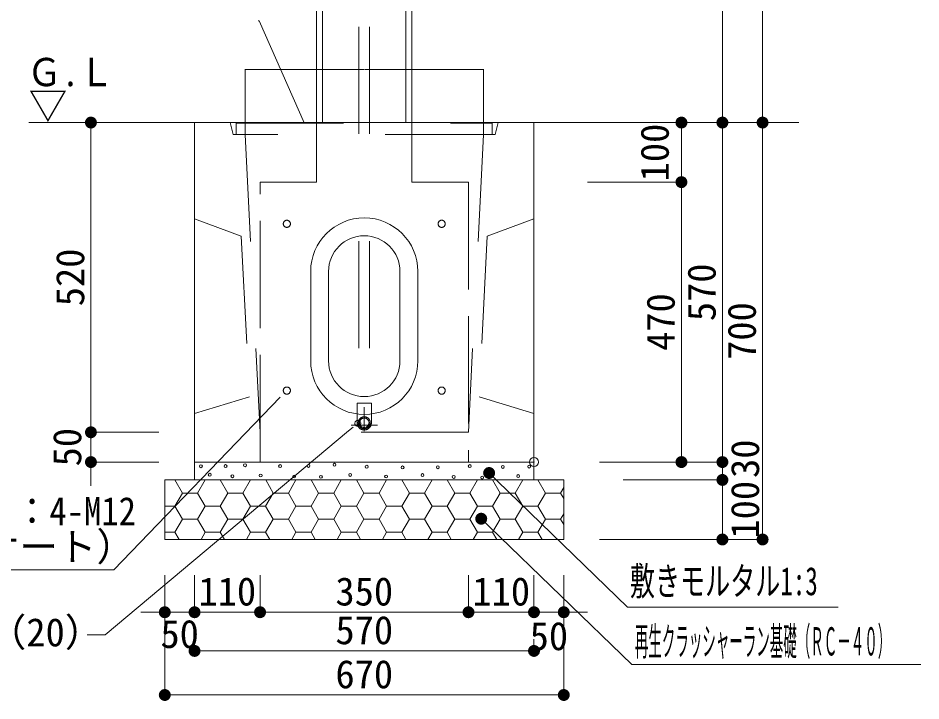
# Model space of a CAD drawing. Units: millimetres at full size, sheet at 1:30; some dimension numbers follow another scale. Extents: x 19346 to 27561, y 3588 to 9188.
# Drawn here: x 20187 to 21703, y 6306 to 7452 of the extents above; entities that cross this region are included whole.
import ezdxf
from ezdxf.enums import TextEntityAlignment as Align

# ---------------------------------------------------------------- set-up
doc = ezdxf.new("R2010")
doc.units = ezdxf.units.MM
doc.header["$LTSCALE"] = 30.0003
doc.header["$PDMODE"] = 32
doc.header["$PDSIZE"] = 15
for name, pattern in [('CHAIN', [18.5, 12, -1.5, 3.5, -1.5]), ('DASHED', [7.5, 6, -1.5]), ('DASHED_SPACED', [12, 6, -6])]:
    doc.linetypes.add(name, pattern=pattern)
for name, color, linetype, lineweight in [('ADD_LINE', 7, 'Continuous', 13), ('L-DIM2', 1, 'Continuous', 13), ('寸法', 1, 'Continuous', 13), ('本体', 7, 'Continuous', 13)]:
    doc.layers.add(name, color=color, linetype=linetype, lineweight=lineweight)
doc.styles.add('ＭＳ ゴシック', font='')
doc.styles.get('ＭＳ ゴシック').set_extended_font_data('MS Gothic')

# ---------------------------------------------------------------- blocks, each defined once
blk = doc.blocks.new('filled_dot')
at = {"color": 0, "linetype": 'Continuous', "lineweight": -2, "const_width": 1.25}
blk.add_lwpolyline([(-0.625, 0, 1), (0.625, 0, 1)], format="xyb", close=True, dxfattribs=at)

msp = doc.modelspace()

# ---------------------------------------------------------------- hatches: boundary and pattern name
at = {"layer": '本体'}
for points in [[(20568.27, 7366.01), (20568.27, 7365.95), (20568.09, 7365.98)], [(20967.91, 7366.01), (20967.91, 7365.95), (20968.09, 7365.98)]]:
    msp.add_hatch(color=256, dxfattribs=at).paths.add_polyline_path(points)

# ---------------------------------------------------------------- linework, layer by layer
at = {"layer": 'ADD_LINE'}
for centre in [(20493.76, 6699.66), (20535.22, 6699.94), (20567.82, 6701.37), (20626.72, 6699.94), (20674.47, 6700.23), (20718.09, 6702.28), (20945.25, 6700.01), (21045.04, 6699.15), (20508.63, 6685.37), (20594.12, 6684.23), (20744.4, 6685.13), (20772.13, 6698.85), (20832.46, 6697.71), (20865.92, 6684.85), (20891.65, 6697.99), (21000.72, 6698.58), (20546.66, 6682.8), (20650.45, 6682.51), (20695.34, 6681.94), (20804.73, 6682.56), (20918.24, 6681.7), (20966.12, 6680.58), (21026.45, 6683.15)]:
    msp.add_circle(centre, 2.42, dxfattribs=at)
at = {"layer": 'L-DIM2'}
for p, q in [((20626.89, 6815.9), (20347.58, 6525.61)), ((20347.58, 6525.61), (19621.88, 6525.61))]:
    msp.add_line(p, q, dxfattribs=at)
at = {"layer": '寸法'}
for p, q in [((21436.96, 7276.7), (21436.96, 7976.7)), ((21369.48, 7276.7), (21369.48, 7826.7)), ((21436.96, 7286.7), (21436.96, 7296.7)), ((20309.1, 6756.7), (20309.1, 7276.7)), ((20423.09, 7276.7), (20309.1, 7276.7)), ((21113.09, 7276.7), (21436.96, 7276.7)), ((21148.08, 7276.7), (21300.69, 7276.7)), ((21148.08, 7276.7), (21369.48, 7276.7)), ((21148.08, 7276.7), (21369.48, 7276.7)), ((21148.08, 7276.7), (21436.96, 7276.7)), ((21300.69, 7176.7), (21300.69, 7276.7)), ((21369.48, 7276.7), (21369.48, 6706.7)), ((21436.96, 7276.7), (21436.96, 6576.7)), ((21436.96, 7266.7), (21436.96, 7256.7)), ((21142.68, 7176.7), (21300.69, 7176.7)), ((21203.09, 7176.7), (21300.69, 7176.7)), ((21300.69, 6706.7), (21300.69, 7176.7)), ((20309.1, 6666.7), (20309.1, 6796.7)), ((20423.09, 6756.7), (20309.1, 6756.7)), ((20423.09, 6756.7), (20309.1, 6756.7)), ((21369.48, 6726.7), (21369.48, 6746.7)), ((21369.48, 6636.7), (21369.48, 6746.7)), ((21369.48, 6716.7), (21369.48, 6726.7)), ((21369.48, 6716.7), (21369.48, 6726.7)), ((20423.09, 6706.7), (20309.1, 6706.7)), ((21203.09, 6706.7), (21369.48, 6706.7)), ((21203.09, 6706.7), (21300.69, 6706.7)), ((21203.09, 6706.7), (21369.48, 6706.7)), ((21203.09, 6676.7), (21369.48, 6676.7)), ((21203.09, 6676.7), (21369.48, 6676.7)), ((21369.48, 6676.7), (21369.48, 6576.7)), ((21163.09, 6576.7), (21436.96, 6576.7)), ((21202.87, 6576.7), (21369.48, 6576.7)), ((20433.09, 6516.7), (20433.09, 6454.58)), ((20433.09, 6516.7), (20433.09, 6315.64)), ((20483.09, 6516.7), (20483.09, 6454.58)), ((20483.09, 6516.7), (20483.09, 6454.58)), ((20593.09, 6516.7), (20593.09, 6454.58)), ((20593.09, 6516.7), (20593.09, 6454.58)), ((20943.09, 6516.7), (20943.09, 6454.58)), ((20943.09, 6516.7), (20943.09, 6454.58)), ((21053.09, 6516.7), (21053.09, 6454.58)), ((21053.09, 6516.7), (21053.09, 6454.58)), ((21103.09, 6516.7), (21103.09, 6454.58)), ((21103.09, 6516.7), (21103.09, 6315.64)), ((20393.09, 6454.58), (20523.09, 6454.58)), ((20593.09, 6454.58), (20483.09, 6454.58)), ((20593.09, 6454.58), (20943.09, 6454.58)), ((20943.09, 6454.58), (21053.09, 6454.58)), ((21013.09, 6454.58), (21143.09, 6454.58)), ((20483.09, 6409.62), (20483.09, 6389.62)), ((21053.09, 6409.62), (21053.09, 6389.62)), ((21053.09, 6389.62), (20483.09, 6389.62)), ((20433.09, 6315.64), (21103.09, 6315.64))]:
    msp.add_line(p, q, dxfattribs=at)
at = {"layer": '寸法', "color": 3}
for p, q in [((21043.09, 7276.7), (21497.69, 7276.7)), ((21068.08, 7276.7), (21369.48, 7276.7)), ((21068.08, 7276.7), (21436.96, 7276.7)), ((21088.08, 7276.7), (21289.37, 7276.7)), ((21163.09, 6706.7), (21369.48, 6706.7)), ((21163.09, 6706.7), (21369.48, 6706.7)), ((21369.48, 6636.7), (21369.48, 6576.7)), ((21369.48, 6636.7), (21369.48, 6616.7))]:
    msp.add_line(p, q, dxfattribs=at)
at = {"layer": '寸法'}
for points in [[(20667.71, 7275.12), (20591.32, 7447.69), (20589.82, 7447.69)], [(20741.84, 6758.87), (20332.73, 6416.56), (20302.73, 6416.56)], [(20977.73, 6688.36), (20992.08, 6674.43), (21209.98, 6462.88), (21563.79, 6462.88)], [(20964.5, 6611.57), (20978.86, 6597.66), (21217.16, 6366.82), (21702.88, 6366.82)]]:
    msp.add_lwpolyline(points, dxfattribs=at)
for centre, start, end in [((21436.96, 7276.7), 90, 270), ((21436.96, 7276.7), 90, 270), ((21436.96, 7276.7), 270, 90), ((21436.96, 7276.7), 270, 90), ((21369.48, 6706.7), 90, 270), ((21369.48, 6706.7), 90, 270), ((21369.48, 6706.7), 270, 90), ((21369.48, 6706.7), 270, 90)]:
    msp.add_arc(centre, 5, start, end, dxfattribs=at)
at = {"layer": '本体'}
for p, q in [((20698.09, 7976.7), (20698.09, 7276.7)), ((20838.09, 7976.7), (20838.09, 7276.7)), ((20688.09, 7276.7), (20688.09, 7966.7)), ((20848.09, 7966.7), (20848.09, 7276.7)), ((20568.09, 7256.77), (20568.09, 7366.16)), ((20568.27, 7365.98), (20767.46, 7365.98)), ((20967.91, 7365.98), (20768.72, 7365.98)), ((20968.09, 7256.77), (20968.09, 7366.16)), ((20204.55, 7276.7), (20493.09, 7276.7)), ((20483.09, 6676.7), (20483.09, 7276.7)), ((20483.09, 7276.7), (21053.09, 7276.7)), ((20848.09, 7276.7), (20688.09, 7276.7)), ((21053.09, 7276.7), (21053.09, 6676.7)), ((20678.09, 6876.7), (20678.09, 7026.7)), ((20708.09, 6876.7), (20708.09, 7026.7)), ((20828.09, 7026.7), (20828.09, 6876.7)), ((20858.09, 7026.7), (20858.09, 6876.7)), ((20483.09, 6706.7), (21053.09, 6706.7)), ((21053.09, 6706.7), (20483.09, 6706.7)), ((21103.09, 6676.7), (20433.09, 6676.7)), ((20433.09, 6576.7), (20433.09, 6676.7)), ((21103.09, 6676.7), (20433.09, 6676.7)), ((20462.8, 6654.76), (20450.13, 6676.7)), ((20488.2, 6654.76), (20500.87, 6676.7)), ((20539, 6654.76), (20526.33, 6676.7)), ((20564.4, 6654.76), (20577.07, 6676.7)), ((20615.2, 6654.76), (20602.53, 6676.7)), ((20640.6, 6654.76), (20653.27, 6676.7)), ((20691.4, 6654.76), (20678.73, 6676.7)), ((20716.8, 6654.76), (20729.47, 6676.7)), ((20767.6, 6654.76), (20754.93, 6676.7)), ((20793, 6654.76), (20805.67, 6676.7)), ((20843.8, 6654.76), (20831.13, 6676.7)), ((20869.2, 6654.76), (20881.87, 6676.7)), ((20920, 6654.76), (20907.33, 6676.7)), ((20945.4, 6654.76), (20958.07, 6676.7)), ((20996.2, 6654.76), (20983.53, 6676.7)), ((21021.6, 6654.76), (21034.27, 6676.7)), ((21072.4, 6654.76), (21059.73, 6676.7)), ((21103.09, 6676.7), (21103.09, 6576.7)), ((21097.8, 6654.76), (21103.09, 6663.91)), ((20450.1, 6632.76), (20462.8, 6654.76)), ((20462.8, 6654.76), (20488.2, 6654.76)), ((20500.9, 6632.76), (20488.2, 6654.76)), ((20526.3, 6632.76), (20539, 6654.76)), ((20539, 6654.76), (20564.4, 6654.76)), ((20577.1, 6632.76), (20564.4, 6654.76)), ((20602.5, 6632.76), (20615.2, 6654.76)), ((20615.2, 6654.76), (20640.6, 6654.76)), ((20653.3, 6632.76), (20640.6, 6654.76)), ((20678.7, 6632.76), (20691.4, 6654.76)), ((20691.4, 6654.76), (20716.8, 6654.76)), ((20729.5, 6632.76), (20716.8, 6654.76)), ((20754.9, 6632.76), (20767.6, 6654.76)), ((20767.6, 6654.76), (20793, 6654.76)), ((20805.7, 6632.76), (20793, 6654.76)), ((20831.1, 6632.77), (20843.8, 6654.76)), ((20843.8, 6654.76), (20869.2, 6654.76)), ((20881.9, 6632.76), (20869.2, 6654.76)), ((20907.3, 6632.77), (20920, 6654.76)), ((20920, 6654.76), (20945.4, 6654.76)), ((20958.1, 6632.76), (20945.4, 6654.76)), ((20983.5, 6632.77), (20996.2, 6654.76)), ((20996.2, 6654.76), (21021.6, 6654.76)), ((21034.3, 6632.76), (21021.6, 6654.76)), ((21059.7, 6632.77), (21072.4, 6654.76)), ((21072.4, 6654.76), (21097.8, 6654.76)), ((21103.09, 6645.61), (21097.8, 6654.76)), ((20433.09, 6632.76), (20450.1, 6632.76)), ((20462.8, 6610.77), (20450.1, 6632.76)), ((20488.2, 6610.77), (20500.9, 6632.76)), ((20500.9, 6632.76), (20526.3, 6632.76)), ((20539, 6610.77), (20526.3, 6632.76)), ((20564.4, 6610.77), (20577.1, 6632.76)), ((20577.1, 6632.76), (20602.5, 6632.76)), ((20615.2, 6610.77), (20602.5, 6632.76)), ((20640.6, 6610.77), (20653.3, 6632.76)), ((20653.3, 6632.76), (20678.7, 6632.76)), ((20691.4, 6610.77), (20678.7, 6632.76)), ((20716.8, 6610.77), (20729.5, 6632.76)), ((20729.5, 6632.76), (20754.9, 6632.76)), ((20767.6, 6610.77), (20754.9, 6632.76)), ((20793, 6610.77), (20805.7, 6632.77)), ((20805.7, 6632.76), (20831.1, 6632.76)), ((20843.8, 6610.77), (20831.1, 6632.76)), ((20869.2, 6610.77), (20881.9, 6632.77)), ((20881.9, 6632.76), (20907.3, 6632.76)), ((20920, 6610.77), (20907.3, 6632.76)), ((20945.4, 6610.77), (20958.1, 6632.77)), ((20958.1, 6632.76), (20983.5, 6632.76)), ((20996.2, 6610.77), (20983.5, 6632.76)), ((21021.6, 6610.77), (21034.3, 6632.77)), ((21034.3, 6632.76), (21059.7, 6632.76)), ((21072.4, 6610.77), (21059.7, 6632.76)), ((20450.1, 6588.77), (20462.8, 6610.77)), ((20462.8, 6610.77), (20488.2, 6610.77)), ((20500.9, 6588.77), (20488.2, 6610.77)), ((20526.3, 6588.77), (20539, 6610.77)), ((20539, 6610.77), (20564.4, 6610.77)), ((20577.1, 6588.77), (20564.4, 6610.77)), ((20602.5, 6588.77), (20615.2, 6610.77)), ((20615.2, 6610.77), (20640.6, 6610.77)), ((20653.3, 6588.77), (20640.6, 6610.77)), ((20678.7, 6588.77), (20691.4, 6610.77)), ((20691.4, 6610.77), (20716.8, 6610.77)), ((20729.5, 6588.77), (20716.8, 6610.77)), ((20754.9, 6588.77), (20767.6, 6610.77)), ((20767.6, 6610.77), (20793, 6610.77)), ((20805.7, 6588.77), (20793, 6610.77)), ((20831.1, 6588.77), (20843.8, 6610.77)), ((20843.8, 6610.77), (20869.2, 6610.77)), ((20881.9, 6588.77), (20869.2, 6610.77)), ((20907.3, 6588.77), (20920, 6610.77)), ((20920, 6610.77), (20945.4, 6610.77)), ((20958.1, 6588.77), (20945.4, 6610.77)), ((20983.5, 6588.77), (20996.2, 6610.77)), ((20996.2, 6610.77), (21021.6, 6610.77)), ((21034.3, 6588.77), (21021.6, 6610.77)), ((21059.7, 6588.77), (21072.4, 6610.77)), ((21072.4, 6610.77), (21097.8, 6610.77)), ((21097.8, 6610.77), (21103.09, 6619.92)), ((21103.09, 6601.62), (21097.8, 6610.77)), ((20433.09, 6588.77), (20450.1, 6588.77)), ((20457.07, 6576.7), (20450.1, 6588.77)), ((20493.94, 6576.7), (20500.9, 6588.77)), ((20500.9, 6588.77), (20526.3, 6588.77)), ((20533.27, 6576.7), (20526.3, 6588.77)), ((20570.14, 6576.7), (20577.1, 6588.77)), ((20577.1, 6588.77), (20602.5, 6588.77)), ((20609.47, 6576.7), (20602.5, 6588.77)), ((20646.34, 6576.7), (20653.3, 6588.77)), ((20653.3, 6588.77), (20678.7, 6588.77)), ((20685.67, 6576.7), (20678.7, 6588.77)), ((20722.54, 6576.7), (20729.5, 6588.77)), ((20729.5, 6588.77), (20754.9, 6588.77)), ((20761.87, 6576.7), (20754.9, 6588.77)), ((20798.74, 6576.7), (20805.7, 6588.77)), ((20805.7, 6588.77), (20831.1, 6588.77)), ((20838.07, 6576.7), (20831.1, 6588.77)), ((20874.94, 6576.7), (20881.9, 6588.77)), ((20881.9, 6588.77), (20907.3, 6588.77)), ((20914.27, 6576.7), (20907.3, 6588.77)), ((20951.14, 6576.7), (20958.1, 6588.77)), ((20958.1, 6588.77), (20983.5, 6588.77)), ((20990.47, 6576.7), (20983.5, 6588.77)), ((21027.34, 6576.7), (21034.3, 6588.77)), ((21034.3, 6588.77), (21059.7, 6588.77)), ((21066.67, 6576.7), (21059.7, 6588.77)), ((21103.09, 6576.7), (20433.09, 6576.7))]:
    msp.add_line(p, q, dxfattribs=at)
at = {"layer": '本体', "linetype": 'DASHED_SPACED'}
for p, q in [((20759.09, 7797.7), (20759.09, 6805.7)), ((20777.09, 7797.7), (20777.09, 6805.7)), ((20543.08, 7276.7), (20548.08, 7256.7)), ((20553.08, 7256.7), (20553.08, 7275.7)), ((20553.08, 7275.7), (20983.09, 7275.7)), ((20983.09, 7275.7), (20983.09, 7256.7)), ((20993.09, 7276.7), (20988.09, 7256.7)), ((20548.08, 7256.7), (20568.09, 7256.7)), ((20983.09, 7256.7), (20553.08, 7256.7)), ((20568.09, 7256.7), (20593.09, 6756.7)), ((20968.09, 7256.7), (20943.09, 6756.7)), ((20988.09, 7256.7), (20968.09, 7256.7)), ((20483.09, 7114.85), (20561.62, 7085.72)), ((21053.08, 7114.85), (20974.56, 7085.72)), ((20561.62, 7085.72), (20575.09, 6816.34)), ((20974.56, 7085.72), (20961.09, 6816.34)), ((20575.09, 6816.34), (20483.09, 6788.23)), ((20961.09, 6816.34), (21053.08, 6788.23)), ((20756.09, 6772.7), (20756.09, 6805.7)), ((20756.09, 6805.7), (20780.09, 6805.7)), ((20780.09, 6805.7), (20780.09, 6772.7)), ((20943.09, 6756.7), (20593.09, 6756.7))]:
    msp.add_line(p, q, dxfattribs=at)
at = {"layer": '本体', "linetype": 'DASHED'}
for p, q in [((20688.09, 7276.7), (20688.09, 7176.7)), ((20848.09, 7276.7), (20848.09, 7176.7)), ((20593.09, 6706.7), (20593.09, 7176.7)), ((20593.09, 7176.7), (20688.09, 7176.7)), ((20848.09, 7176.7), (20943.09, 7176.7)), ((20943.09, 7176.7), (20943.09, 6706.7))]:
    msp.add_line(p, q, dxfattribs=at)
at = {"layer": '本体', "linetype": 'CHAIN'}
for p, q in [((20768.09, 6798.67), (20768.09, 6758.74)), ((20790.05, 6768.7), (20746.12, 6768.7))]:
    msp.add_line(p, q, dxfattribs=at)
at = {"layer": '本体', "color": 1}
msp.add_line((20749.51, 6765.28), (20741.84, 6758.87), dxfattribs=at)
at = {"layer": '本体'}
for points in [[(20568.27, 7366.01), (20568.27, 7365.95), (20568.09, 7365.98)], [(20967.91, 7366.01), (20967.91, 7365.95), (20968.09, 7365.98)]]:
    msp.add_lwpolyline(points, close=True, dxfattribs=at)
at = {"layer": '本体', "linetype": 'DASHED'}
for centre in [(20638.09, 7106.7), (20898.09, 7106.7), (20638.09, 6826.7), (20898.09, 6826.7)]:
    msp.add_circle(centre, 6, dxfattribs=at)
at = {"layer": '本体', "linetype": 'DASHED_SPACED'}
for radius in [10, 8]:
    msp.add_circle((20768.09, 6772.7), radius, dxfattribs=at)
at = {"layer": '本体'}
for centre, radius, start, end in [((20768.09, 7026.7), 90, 0, 180), ((20768.09, 7026.7), 60, 0, 180), ((20768.09, 6876.7), 90, 180, 0), ((20768.09, 6876.7), 60, 180, 0)]:
    msp.add_arc(centre, radius, start, end, dxfattribs=at)
at = {"layer": '本体', "color": 1}
for start, end in [(39.91914, 219.91914), (219.91914, 39.91914)]:
    msp.add_arc((20757.18, 6771.7), 5, start, end, dxfattribs=at)
at = {"layer": '本体', "linetype": 'DASHED_SPACED'}
msp.add_arc((20768.09, 6772.7), 12, 180, 0, dxfattribs=at)
at = {"layer": '本体'}
msp.add_point((21053.09, 6706.7), dxfattribs=at)

# ---------------------------------------------------------------- block references
at = {"layer": '寸法', "xscale": 8, "yscale": 8}
for p, rotation in [((20309.1, 7276.7), 270), ((21300.69, 7276.7), 270), ((21369.48, 7276.7), 270), ((21369.48, 7276.7), 90), ((21436.96, 7276.7), 270), ((21436.96, 7276.7), 90), ((21300.69, 7176.7), 270), ((21300.69, 7176.7), 90), ((20309.1, 6756.7), 90), ((20309.1, 6756.7), 90), ((20309.1, 6706.7), 270), ((21300.69, 6706.7), 90), ((21369.48, 6706.7), 90), ((21369.48, 6706.7), 90), ((20977.73, 6688.36), 315.8), ((21369.48, 6676.7), 270), ((21369.48, 6676.7), 270), ((20964.5, 6611.57), 315.9), ((21369.48, 6576.7), 90), ((21436.96, 6576.7), 90), ((20433.09, 6454.58), 180), ((20593.09, 6454.58), 180), ((20943.09, 6454.58), 180), ((21053.09, 6454.58), 180), ((21053.09, 6454.58), 180), ((21053.09, 6389.62), 180), ((21103.09, 6315.64), 180)]:
    msp.add_blockref('filled_dot', p, dxfattribs=dict(at, rotation=rotation))
for p in [(20483.09, 6454.58), (20483.09, 6454.58), (20593.09, 6454.58), (20943.09, 6454.58), (21103.09, 6454.58), (20483.09, 6389.62), (20433.09, 6315.64)]:
    msp.add_blockref('filled_dot', p, dxfattribs=at)

# ---------------------------------------------------------------- texts
at = {"layer": '寸法', "color": 3, "style": 'ＭＳ ゴシック'}
for s, width, p in [('Ｇ.Ｌ', 0.9, (20201.91, 7323.57)), ('本体､溜桝連結ボルト：4-M12', 0.9, (19627.51, 6586.39)), ('敷きモルタル1:3', 0.65, (21214.23, 6468.87)), ('再生クラッシャーラン基礎（ＲＣ－４０）', 0.35, (21222.48, 6367.71))]:
    msp.add_text(s, height=47.47, dxfattribs=dict(at, width=width)).set_placement(p, align=Align.BOTTOM_LEFT)
for s, p in [('▽', (20204.55, 7267.6)), ('（M12インサート）', (19832.91, 6526.68)), ('給水接続口（20）', (19812.1, 6382.97))]:
    msp.add_text(s, height=47.47, dxfattribs=at).set_placement(p, align=Align.BOTTOM_LEFT)
at = {"layer": '寸法', "style": 'ＭＳ ゴシック'}
for s, p in [('100', (21255.7, 7226.4)), ('520', (20274.1, 7016.7)), ('570', (21334.48, 6991.7)), ('470', (21265.69, 6941.7)), ('700', (21401.96, 6926.7)), ('50', (20269.1, 6731.7)), ('30', (21407.36, 6712.36)), ('100', (21407.32, 6626.7))]:
    msp.add_text(s, height=47.47, rotation=90, dxfattribs=at).set_placement(p, align=Align.MIDDLE_CENTER)
for s, p in [('110', (20538.09, 6489.58)), ('350', (20768.09, 6489.58)), ('110', (20998.09, 6489.58)), ('570', (20768.09, 6424.62)), ('50', (20458.09, 6418.23)), ('50', (21078.09, 6414.62)), ('670', (20768.09, 6350.64))]:
    msp.add_text(s, height=47.47, dxfattribs=at).set_placement(p, align=Align.MIDDLE_CENTER)

doc.saveas('drawing.dxf')
